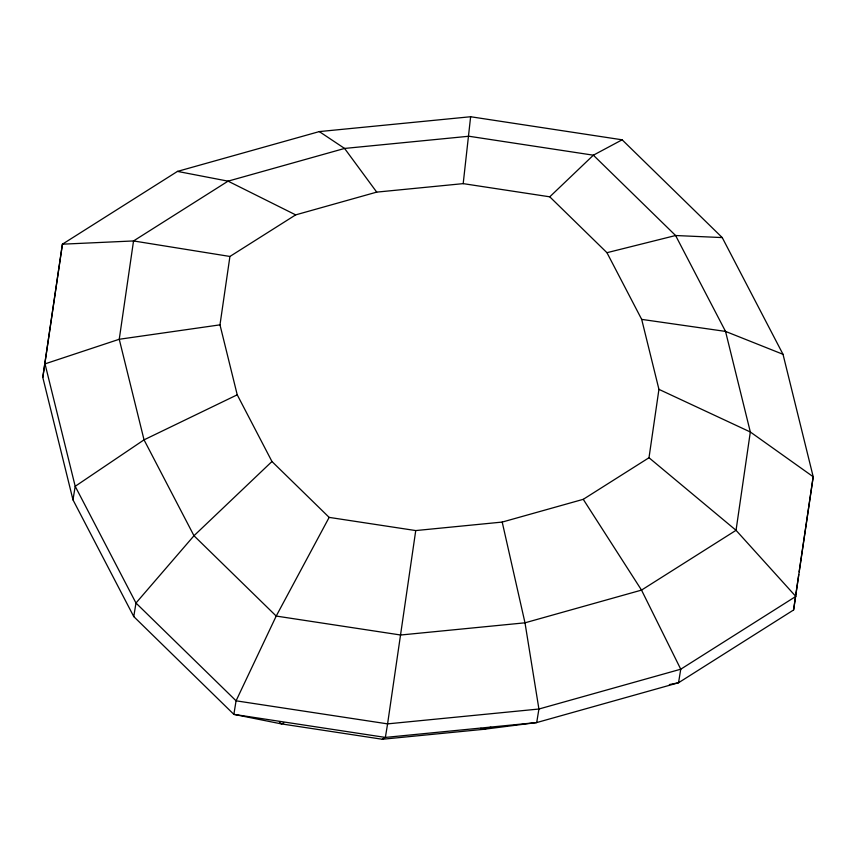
<?xml version="1.0" encoding="UTF-8"?>
<svg xmlns="http://www.w3.org/2000/svg" width="856" height="856" viewBox="0 0 856 856"><rect width="100%" height="100%" fill="white"/><g stroke="black" fill="none" stroke-linecap="round" stroke-linejoin="round"><path stroke-width="1.28" d="M470.629 116.737L463.192 183.633L376.715 192.119L295.673 214.877L229.922 256.458L133.536 240.943L62.413 244.185L42.8 377.421L72.985 499.851L133.761 616.577L233.859 714.364L281.324 723.887L382.332 739.263L483.223 729.365L536.701 722.571L678.53 682.756L793.598 609.975L813.2 476.749L783.015 354.309L722.239 237.583L622.141 139.806L470.629 116.737L319.309 131.589L177.47 171.403L62.413 244.185L42.8 377.421M463.192 183.633L549.766 196.816L606.957 252.691L641.69 319.384L658.938 389.352L648.998 457.735L583.257 499.326L502.205 522.074L415.738 530.57L329.153 517.388L271.962 461.512L237.23 394.809L219.981 324.852L229.922 256.458M415.738 530.57L387.586 723.876L385.371 737.423L382.332 739.263M793.598 609.975L798.755 574.472M799.14 571.84L813.2 476.749L750.327 431.991L658.938 389.352M72.985 499.851L75.2 486.304L45.015 363.875L119.252 339.265L219.981 324.852M133.761 616.577L135.976 603.031L193.98 535.738L271.962 461.512M329.153 517.388L276.21 616.063L236.074 700.818L233.859 714.364L385.371 737.423L536.701 722.571L538.916 709.025L524.995 622.815L502.205 522.074M549.766 196.816L593.369 155.193L622.141 139.806M237.23 394.809L144.043 439.845L75.2 486.304L135.976 603.031L236.074 700.818L387.586 723.876L538.916 709.025L680.755 669.21L795.812 596.429L736.042 530.313L648.998 457.735M283.807 722.999L281.324 723.887L279.42 722.025M490.895 727.204L483.223 729.365L480.783 728.285M606.957 252.691L675.598 235.518L722.239 237.583M669.371 684.575L678.53 682.756L680.755 669.21L641.519 590.105L583.257 499.326M641.69 319.384L725.535 331.411L783.015 354.309M177.47 171.403L228.06 181.151L295.673 214.877M319.309 131.589L344.583 148.441L376.715 192.119M133.536 240.943L119.252 339.265L144.043 439.845L193.98 535.738L276.21 616.063L400.672 635.013L524.995 622.815L641.519 590.105L736.042 530.313L750.327 431.991L725.535 331.411L675.598 235.518L593.369 155.193L468.906 136.243L344.583 148.441L228.06 181.151L133.536 240.943"/></g></svg>
